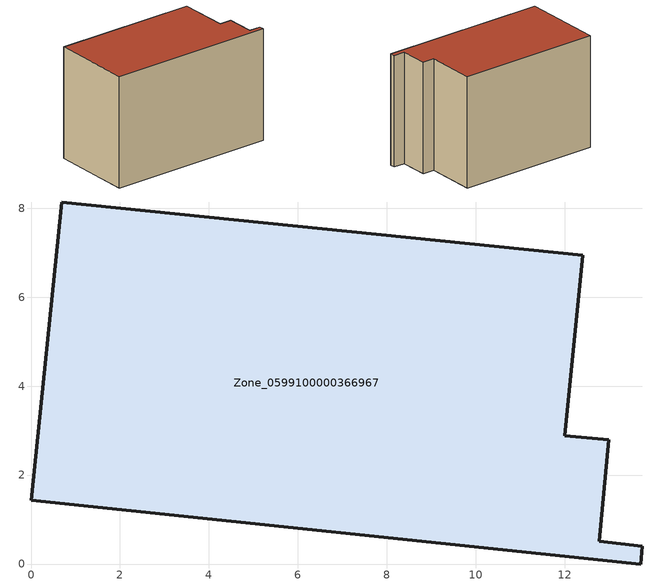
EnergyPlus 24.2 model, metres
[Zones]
Zone_0599100000366967
 floor ground (C_G): 0,1.44 0.69,8.14 12.41,6.94 12,2.89 12.99,2.79 12.77,0.51 13.75,0.4 13.71,0 z0
 wall outside (C_F): 12.99,2.79 12,2.89 12.41,6.94 0.69,8.14 0,1.44 13.71,0 13.75,0.4 12.77,0.51 12.99,2.79 z0:9.25
 roof outside (C_R): 12.41,6.94 0.69,8.14 0,1.44 13.71,0 13.75,0.4 12.77,0.51 12.99,2.79 12,2.89 z9.25
[BUILDING]
Pand.0599100000366967: North Axis=0; Terrain=City; Loads Convergence Tolerance Value=0.04; Temperature Convergence Tolerance Value=0.4; Solar Distribution=FullExterior; Maximum Number of Warmup Days=25; Minimum Number of Warmup Days=1
[Site:Location]
Rotterdam.The.Hague.AP_ZH_NLD Design_Conditions: Latitude=51.96; Longitude=4.45; Time Zone=1; Elevation=-4.5
[SITE:GROUNDTEMPERATURE:BUILDINGSURFACE]
18, 18, 18, 18, 18, 18, 18, 18, 18, 18, 18, 18
[MATERIAL] Thermal Absorptance=0.9; Solar Absorptance=0.7; Visible Absorptance=0.7
Name | Roughness | Thickness | Conductivity | Density | Specific Heat
G.TI.1992-2005 | MediumSmooth | 0.15 | 0.06 | 540 | 1210
F.TI.1992-2005 | Rough | 0.3 | 0.12 | 1920 | 840
R.TI.1992-2005 | MediumRough | 0.2 | 0.08 | 1500 | 1000
[CONSTRUCTION]
C_G: G.TI.1992-2005
C_F: F.TI.1992-2005
C_R: R.TI.1992-2005
[ZONE]
Zone_0599100000366967: Type=1; Multiplier=1; Ceiling Height=Autocalculate; Volume=Autocalculate; Floor Area=autocalculate; Part of Total Floor Area=Yes
[ZONEINFILTRATION:DESIGNFLOWRATE]
Infil_Zone_0599100000366967: Zone or ZoneList or Space or SpaceList=Zone_0599100000366967; Schedule=AlwaysOn; Design Flow Rate Calculation Method=Flow/Area; Flow Rate per Floor Area=0.0015; Constant Term Coefficient=1; Temperature Term Coefficient=0; Velocity Term Coefficient=0; Velocity Squared Term Coefficient=0
[HVACTEMPLATE:ZONE:IDEALLOADSAIRSYSTEM]
Zone_0599100000366967: Maximum Heating Supply Air Temperature=50; Minimum Cooling Supply Air Temperature=13; Maximum Heating Supply Air Humidity Ratio=0.0156; Minimum Cooling Supply Air Humidity Ratio=0.0077; Heating Limit=NoLimit; Cooling Limit=NoLimit; Dehumidification Control Type=ConstantSensibleHeatRatio; Cooling Sensible Heat Ratio=0.7; Dehumidification Setpoint=60; Humidification Control Type=None; Humidification Setpoint=30; Outdoor Air Method=None; Outdoor Air Flow Rate per Person=0.00944; Outdoor Air Flow Rate per Zone Floor Area=0; Outdoor Air Flow Rate per Zone=0; Demand Controlled Ventilation Type=None; Outdoor Air Economizer Type=NoEconomizer; Heat Recovery Type=None; Sensible Heat Recovery Effectiveness=0.7; Latent Heat Recovery Effectiveness=0.65
[ZONECONTROL:THERMOSTAT]
ThermostatControl_Zone_0599100000366967: Zone or ZoneList=Zone_0599100000366967; Control Type Schedule=DualSetpointControlType; Control 1=Thermostat_Zone_0599100000366967; Temperature Difference Between Cutout And Setpoint=0
[THERMOSTATSETPOINT:DUALSETPOINT]
Thermostat_Zone_0599100000366967: Heating Setpoint Temperature Schedule=HeatingSetpoint_Zone_0599100000366967; Cooling Setpoint Temperature Schedule=CoolingSetpoint_Zone_0599100000366967
[SCHEDULE:COMPACT]
HeatingSetpoint_Zone_0599100000366967: Through: 12/31, For: AllDays, Until: 24:00, 21
CoolingSetpoint_Zone_0599100000366967: Through: 12/31, For: AllDays, Until: 24:00, 24
DualSetpointControlType: Through: 12/31, For: AllDays, Until: 24:00, 4
AlwaysOn: Through: 12/31, For: AllDays, Until: 24:00, 1
